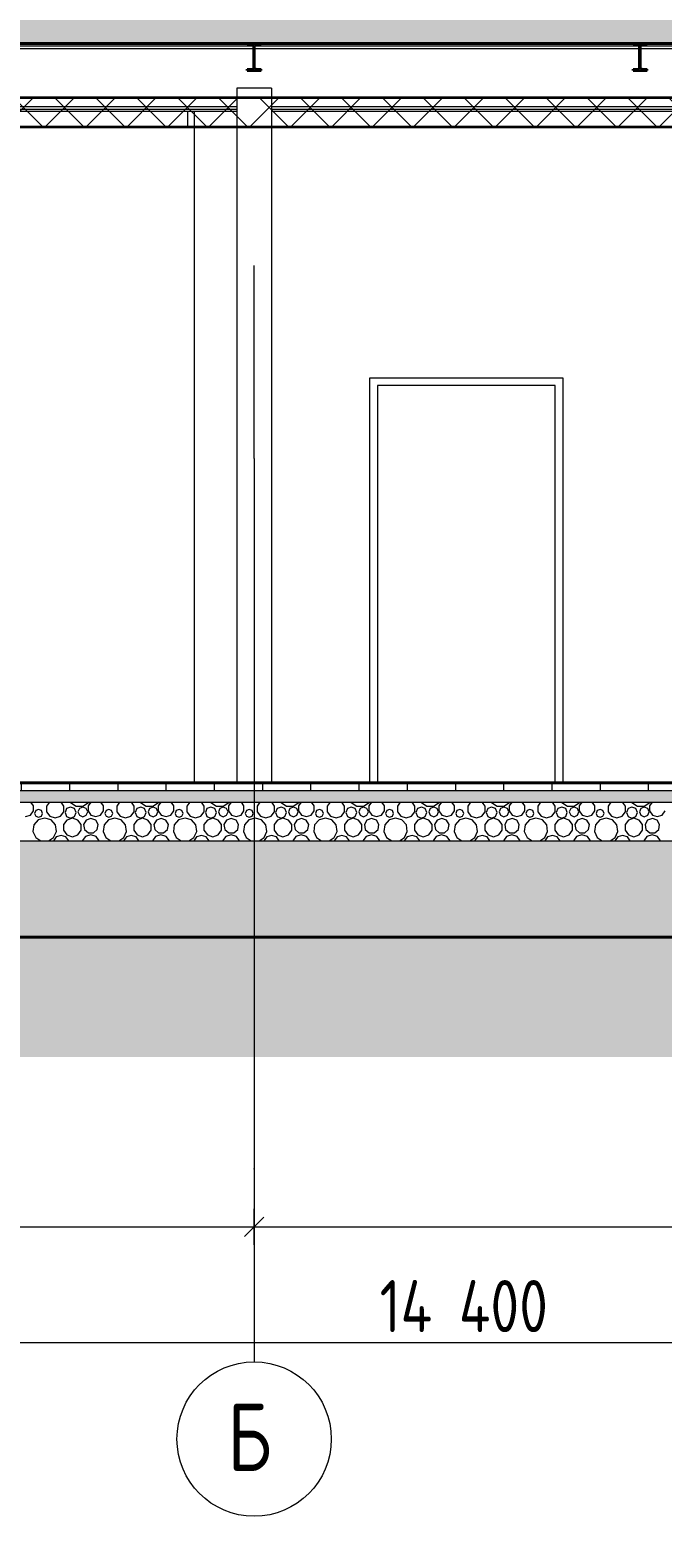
# Model space of a CAD drawing. Header units: millimetres. Extents: x 34668 to 196414, y -30276 to 15801.
# Drawn here: x 62293 to 65571, y -3800 to 3903 of the extents above; entities that cross this region are included whole.
import ezdxf
from ezdxf.enums import TextEntityAlignment as Align

# ---------------------------------------------------------------- set-up
doc = ezdxf.new("R2010")
doc.units = ezdxf.units.MM
doc.header["$MEASUREMENT"] = 0
doc.linetypes.add('Штрихштриховая', pattern=[10936.110735, 5291.666508, -2116.666555, 1411.111116, -2116.666555])
for name, color, linetype in [('- Спрятан', 7, 'Continuous'), ('Двери ArchiCAD', 7, 'Continuous'), ('колонны', 7, 'Continuous'), ('оси', 7, 'Continuous'), ('перекрытие', 7, 'Continuous'), ('размеры внутр', 7, 'Continuous'), ('стены наруж', 7, 'Continuous')]:
    doc.layers.add(name, color=color, linetype=linetype)
for name, color, linetype, lineweight in [('- Спрятан_Ном._пера__96', 7, 'Continuous', 13), ('- Спрятан_Ном._пера__98', 7, 'Continuous', 35), ('Двери ArchiCAD_Ном._пера__96', 7, 'Continuous', 13), ('Двери ArchiCAD_Ном._пера__97', 7, 'Continuous', 20), ('колонны_Ном._пера__96', 7, 'Continuous', 13), ('оси_Ном._пера__96', 7, 'Continuous', 13), ('оси_Ном._пера__97', 7, 'Continuous', 20), ('перекрытие_Ном._пера__94', 252, 'Continuous', 13), ('перекрытие_Ном._пера__96', 7, 'Continuous', 13), ('перекрытие_Ном._пера__97', 7, 'Continuous', 20), ('перекрытие_Ном._пера__99', 7, 'Continuous', 40), ('подп стены Инжзащита_Ном._пера__97', 7, 'Continuous', 20), ('подп стены Инжзащита_Ном._пера__98', 7, 'Continuous', 35), ('размеры внутр_Ном._пера__51', 98, 'Continuous', 50), ('размеры внутр_Ном._пера__96', 7, 'Continuous', 13), ('стены наруж_Ном._пера__96', 7, 'Continuous', 13)]:
    doc.layers.add(name, color=color, linetype=linetype, lineweight=lineweight)
doc.styles.add('СГЕНЕРИР_СТИЛЬ_1', font='gost_2_304-81_type.ttf')
doc.dimstyles.new('СГЕНЕРИР_СТИЛЬ__1', dxfattribs={"dimtxt": 270.000005, "dimasz": 95, "dimexe": 0.18, "dimexo": 0, "dimgap": 0.09, "dimtad": 1, "dimtih": 1, "dimtoh": 1, "dimdec": 0, "dimzin": 0, "dimdsep": 46, "dimtxsty": 'СГЕНЕРИР_СТИЛЬ_1', "dimblk": 'ARROWHEAD_6', "dimblk1": 'ARROWHEAD_6', "dimblk2": 'ARROWHEAD_6', "dimcen": 0.09, "dimclrd": 7, "dimclre": 7, "dimclrt": 98, "dimadec": 0, "dimazin": 0, "dimtfac": 1, "dimtdec": 4, "dimtmove": 0, "dimatfit": 3, "dimfxl": 1, "dimtolj": 1, "dimtzin": 0, "dimarcsym": 0})

# ---------------------------------------------------------------- blocks, each defined once
blk = doc.blocks.new('Элемент разреза_5_2')
at = {"layer": 'перекрытие_Ном._пера__94', "linetype": 'Continuous'}
blk.add_hatch(color=256, dxfattribs=at).paths.add_polyline_path([(71455.7, 3831), (71455.7, 4050), (57160.7, 4050), (57160.7, 3831)])
at = {"layer": 'перекрытие_Ном._пера__99', "linetype": 'Continuous'}
blk.add_line((57160.7, 3831), (71455.7, 3831), dxfattribs=at)
blk = doc.blocks.new('*X8')
at = {"layer": 'перекрытие_Ном._пера__94', "linetype": 'Continuous'}
for p, q in [((62296.6, -166.6), (62312, -145.3)), ((62312, -119), (62298.2, -100)), ((62312, -145.3), (62312, -119)), ((62324.3, -142.9), (62318.2, -157.6)), ((62338.9, -136.9), (62324.3, -142.9)), ((62353.5, -142.9), (62338.9, -136.9)), ((62359.6, -157.6), (62353.5, -142.9)), ((62394.3, -100), (62380, -119.7)), ((62380, -119.7), (62380, -148.9)), ((62380, -148.9), (62397.2, -172.6)), ((62452.8, -172.6), (62470, -148.9)), ((62470, -119.7), (62455.7, -100)), ((62470, -148.9), (62470, -119.7)), ((62483.8, -133.2), (62475.5, -153.4)), ((62475.5, -153.4), (62483.8, -173.6)), ((62504.1, -124.8), (62483.8, -133.2)), ((62503.3, -100), (62503.9, -101.3)), ((62503.9, -101.3), (62532.9, -119.9)), ((62524.3, -133.2), (62504.1, -124.8)), ((62532.6, -153.4), (62524.3, -133.2)), ((62524.3, -173.6), (62532.6, -153.4)), ((62532.9, -119.9), (62567.4, -119.9)), ((62550.1, -132.1), (62542.8, -149.9)), ((62542.8, -149.9), (62550.1, -167.6)), ((62567.9, -124.8), (62550.1, -132.1)), ((62567.4, -119.9), (62596.4, -101.3)), ((62585.6, -132.1), (62567.9, -124.8)), ((62593, -149.9), (62585.6, -132.1)), ((62585.6, -167.6), (62593, -149.9)), ((62608.6, -100), (62594.8, -119)), ((62594.8, -119), (62594.8, -145.3)), ((62594.8, -145.3), (62610.2, -166.6)), ((62596.4, -101.3), (62597, -100)), ((62660.3, -166.6), (62675.7, -145.3)), ((62675.7, -119), (62661.9, -100)), ((62675.7, -145.3), (62675.7, -119)), ((62688, -142.9), (62681.9, -157.6)), ((62702.6, -136.9), (62688, -142.9)), ((62717.2, -142.9), (62702.6, -136.9)), ((62723.3, -157.6), (62717.2, -142.9)), ((62758, -100), (62743.7, -119.7)), ((62743.7, -119.7), (62743.7, -148.9)), ((62743.7, -148.9), (62760.9, -172.6)), ((62816.5, -172.6), (62833.7, -148.9)), ((62833.7, -119.7), (62819.4, -100)), ((62833.7, -148.9), (62833.7, -119.7)), ((62847.5, -133.2), (62839.2, -153.4)), ((62839.2, -153.4), (62847.5, -173.6)), ((62867.8, -124.8), (62847.5, -133.2)), ((62867, -100), (62867.6, -101.3)), ((62867.6, -101.3), (62896.6, -119.9)), ((62888, -133.2), (62867.8, -124.8)), ((62896.3, -153.4), (62888, -133.2)), ((62888, -173.6), (62896.3, -153.4)), ((62896.6, -119.9), (62931.1, -119.9)), ((62913.9, -132.1), (62906.5, -149.9)), ((62906.5, -149.9), (62913.9, -167.6)), ((62931.6, -124.8), (62913.9, -132.1)), ((62931.1, -119.9), (62960.1, -101.3)), ((62949.3, -132.1), (62931.6, -124.8)), ((62956.7, -149.9), (62949.3, -132.1)), ((62949.3, -167.6), (62956.7, -149.9)), ((62972.3, -100), (62958.5, -119)), ((62958.5, -119), (62958.5, -145.3)), ((62958.5, -145.3), (62973.9, -166.6)), ((62960.1, -101.3), (62960.7, -100)), ((63024, -166.6), (63039.4, -145.3)), ((63039.4, -119), (63025.6, -100)), ((63039.4, -145.3), (63039.4, -119)), ((63051.7, -142.9), (63045.7, -157.6)), ((63066.3, -136.9), (63051.7, -142.9)), ((63081, -142.9), (63066.3, -136.9)), ((63087, -157.6), (63081, -142.9)), ((63121.7, -100), (63107.4, -119.7)), ((63107.4, -119.7), (63107.4, -148.9)), ((63107.4, -148.9), (63124.6, -172.6)), ((63180.2, -172.6), (63197.4, -148.9)), ((63197.4, -119.7), (63183.1, -100)), ((63197.4, -148.9), (63197.4, -119.7)), ((63211.3, -133.2), (63202.9, -153.4)), ((63202.9, -153.4), (63211.3, -173.6)), ((63231.5, -124.8), (63211.3, -133.2)), ((63230.7, -100), (63231.3, -101.3)), ((63231.3, -101.3), (63260.3, -119.9)), ((63251.7, -133.2), (63231.5, -124.8)), ((63260.1, -153.4), (63251.7, -133.2)), ((63251.7, -173.6), (63260.1, -153.4)), ((63260.3, -119.9), (63294.8, -119.9)), ((63277.6, -132.1), (63270.2, -149.9)), ((63270.2, -149.9), (63277.6, -167.6)), ((63295.3, -124.8), (63277.6, -132.1)), ((63294.8, -119.9), (63323.8, -101.3)), ((63313, -132.1), (63295.3, -124.8)), ((63320.4, -149.9), (63313, -132.1)), ((63313, -167.6), (63320.4, -149.9)), ((63336, -100), (63322.2, -119)), ((63322.2, -119), (63322.2, -145.3)), ((63322.2, -145.3), (63337.7, -166.6)), ((63323.8, -101.3), (63324.4, -100)), ((63387.7, -166.6), (63403.1, -145.3)), ((63403.1, -119), (63389.3, -100)), ((63403.1, -145.3), (63403.1, -119)), ((63415.4, -142.9), (63409.4, -157.6)), ((63430, -136.9), (63415.4, -142.9)), ((63444.7, -142.9), (63430, -136.9)), ((63450.7, -157.6), (63444.7, -142.9)), ((63485.4, -100), (63471.1, -119.7)), ((63471.1, -119.7), (63471.1, -148.9)), ((63471.1, -148.9), (63488.3, -172.6)), ((63544, -172.6), (63561.1, -148.9)), ((63561.1, -119.7), (63546.8, -100)), ((63561.1, -148.9), (63561.1, -119.7)), ((63575, -133.2), (63566.6, -153.4)), ((63566.6, -153.4), (63575, -173.6)), ((63595.2, -124.8), (63575, -133.2)), ((63594.4, -100), (63595, -101.3)), ((63595, -101.3), (63624, -119.9)), ((63615.4, -133.2), (63595.2, -124.8)), ((63623.8, -153.4), (63615.4, -133.2)), ((63615.4, -173.6), (63623.8, -153.4)), ((63624, -119.9), (63658.5, -119.9)), ((63641.3, -132.1), (63633.9, -149.9)), ((63633.9, -149.9), (63641.3, -167.6)), ((63659, -124.8), (63641.3, -132.1)), ((63658.5, -119.9), (63687.5, -101.3)), ((63676.7, -132.1), (63659, -124.8)), ((63684.1, -149.9), (63676.7, -132.1)), ((63676.7, -167.6), (63684.1, -149.9)), ((63699.7, -100), (63685.9, -119)), ((63685.9, -119), (63685.9, -145.3)), ((63685.9, -145.3), (63701.4, -166.6)), ((63687.5, -101.3), (63688.1, -100)), ((63751.4, -166.6), (63766.8, -145.3)), ((63766.8, -119), (63753.1, -100)), ((63766.8, -145.3), (63766.8, -119)), ((63779.1, -142.9), (63773.1, -157.6)), ((63793.7, -136.9), (63779.1, -142.9)), ((63808.4, -142.9), (63793.7, -136.9)), ((63814.4, -157.6), (63808.4, -142.9)), ((63849.2, -100), (63834.9, -119.7)), ((63834.9, -119.7), (63834.9, -148.9)), ((63834.9, -148.9), (63852, -172.6)), ((63907.7, -172.6), (63924.8, -148.9)), ((63924.8, -119.7), (63910.5, -100)), ((63924.8, -148.9), (63924.8, -119.7)), ((63938.7, -133.2), (63930.3, -153.4)), ((63930.3, -153.4), (63938.7, -173.6)), ((63958.9, -124.8), (63938.7, -133.2)), ((63958.1, -100), (63958.7, -101.3)), ((63958.7, -101.3), (63987.7, -119.9)), ((63979.1, -133.2), (63958.9, -124.8)), ((63987.5, -153.4), (63979.1, -133.2)), ((63979.1, -173.6), (63987.5, -153.4)), ((63987.7, -119.9), (64022.2, -119.9)), ((64005, -132.1), (63997.6, -149.9)), ((63997.6, -149.9), (64005, -167.6)), ((64022.7, -124.8), (64005, -132.1)), ((64022.2, -119.9), (64051.2, -101.3)), ((64040.4, -132.1), (64022.7, -124.8)), ((64047.8, -149.9), (64040.4, -132.1)), ((64040.4, -167.6), (64047.8, -149.9)), ((64063.4, -100), (64049.6, -119)), ((64049.6, -119), (64049.6, -145.3)), ((64049.6, -145.3), (64065.1, -166.6)), ((64051.2, -101.3), (64051.8, -100)), ((64115.1, -166.6), (64130.6, -145.3)), ((64130.6, -119), (64116.8, -100)), ((64130.6, -145.3), (64130.6, -119)), ((64142.8, -142.9), (64136.8, -157.6)), ((64157.5, -136.9), (64142.8, -142.9)), ((64172.1, -142.9), (64157.5, -136.9)), ((64178.1, -157.6), (64172.1, -142.9)), ((64212.9, -100), (64198.6, -119.7)), ((64198.6, -119.7), (64198.6, -148.9)), ((64198.6, -148.9), (64215.8, -172.6)), ((64271.4, -172.6), (64288.6, -148.9)), ((64288.6, -119.7), (64274.3, -100)), ((64288.6, -148.9), (64288.6, -119.7)), ((64302.4, -133.2), (64294, -153.4)), ((64294, -153.4), (64302.4, -173.6)), ((64322.6, -124.8), (64302.4, -133.2)), ((64321.8, -100), (64322.4, -101.3)), ((64322.4, -101.3), (64351.4, -119.9)), ((64342.8, -133.2), (64322.6, -124.8)), ((64351.2, -153.4), (64342.8, -133.2)), ((64342.8, -173.6), (64351.2, -153.4)), ((64351.4, -119.9), (64385.9, -119.9)), ((64368.7, -132.1), (64361.3, -149.9)), ((64361.3, -149.9), (64368.7, -167.6)), ((64386.4, -124.8), (64368.7, -132.1)), ((64385.9, -119.9), (64414.9, -101.3)), ((64404.1, -132.1), (64386.4, -124.8)), ((64411.5, -149.9), (64404.1, -132.1)), ((64404.1, -167.6), (64411.5, -149.9)), ((64427.1, -100), (64413.3, -119)), ((64413.3, -119), (64413.3, -145.3)), ((64413.3, -145.3), (64428.8, -166.6)), ((64414.9, -101.3), (64415.5, -100)), ((64478.8, -166.6), (64494.3, -145.3)), ((64494.3, -119), (64480.5, -100)), ((64494.3, -145.3), (64494.3, -119)), ((64506.5, -142.9), (64500.5, -157.6)), ((64521.2, -136.9), (64506.5, -142.9)), ((64535.8, -142.9), (64521.2, -136.9)), ((64541.8, -157.6), (64535.8, -142.9)), ((64576.6, -100), (64562.3, -119.7)), ((64562.3, -119.7), (64562.3, -148.9)), ((64562.3, -148.9), (64579.5, -172.6)), ((64635.1, -172.6), (64652.3, -148.9)), ((64652.3, -119.7), (64638, -100)), ((64652.3, -148.9), (64652.3, -119.7)), ((64666.1, -133.2), (64657.7, -153.4)), ((64657.7, -153.4), (64666.1, -173.6)), ((64686.3, -124.8), (64666.1, -133.2)), ((64685.5, -100), (64686.1, -101.3)), ((64686.1, -101.3), (64715.1, -119.9)), ((64706.5, -133.2), (64686.3, -124.8)), ((64714.9, -153.4), (64706.5, -133.2)), ((64706.5, -173.6), (64714.9, -153.4)), ((64715.1, -119.9), (64749.6, -119.9)), ((64732.4, -132.1), (64725, -149.9)), ((64725, -149.9), (64732.4, -167.6)), ((64750.1, -124.8), (64732.4, -132.1)), ((64749.6, -119.9), (64778.7, -101.3)), ((64767.9, -132.1), (64750.1, -124.8)), ((64775.2, -149.9), (64767.9, -132.1)), ((64767.9, -167.6), (64775.2, -149.9)), ((64790.8, -100), (64777, -119)), ((64777, -119), (64777, -145.3)), ((64777, -145.3), (64792.5, -166.6)), ((64778.7, -101.3), (64779.2, -100)), ((64842.5, -166.6), (64858, -145.3)), ((64858, -119), (64844.2, -100)), ((64858, -145.3), (64858, -119)), ((64870.2, -142.9), (64864.2, -157.6)), ((64884.9, -136.9), (64870.2, -142.9)), ((64899.5, -142.9), (64884.9, -136.9)), ((64905.5, -157.6), (64899.5, -142.9)), ((64940.3, -100), (64926, -119.7)), ((64926, -119.7), (64926, -148.9)), ((64926, -148.9), (64943.2, -172.6)), ((64998.8, -172.6), (65016, -148.9)), ((65016, -119.7), (65001.7, -100)), ((65016, -148.9), (65016, -119.7)), ((65029.8, -133.2), (65021.4, -153.4)), ((65021.4, -153.4), (65029.8, -173.6)), ((65050, -124.8), (65029.8, -133.2)), ((65049.2, -100), (65049.8, -101.3)), ((65049.8, -101.3), (65078.9, -119.9)), ((65070.2, -133.2), (65050, -124.8)), ((65078.6, -153.4), (65070.2, -133.2)), ((65070.2, -173.6), (65078.6, -153.4)), ((65078.9, -119.9), (65113.3, -119.9)), ((65096.1, -132.1), (65088.8, -149.9)), ((65088.8, -149.9), (65096.1, -167.6)), ((65113.8, -124.8), (65096.1, -132.1)), ((65113.3, -119.9), (65142.4, -101.3)), ((65131.6, -132.1), (65113.8, -124.8)), ((65138.9, -149.9), (65131.6, -132.1)), ((65131.6, -167.6), (65138.9, -149.9)), ((65154.5, -100), (65140.7, -119)), ((65140.7, -119), (65140.7, -145.3)), ((65140.7, -145.3), (65156.2, -166.6)), ((65142.4, -101.3), (65143, -100)), ((65206.2, -166.6), (65221.7, -145.3)), ((65221.7, -119), (65207.9, -100)), ((65221.7, -145.3), (65221.7, -119)), ((65234, -142.9), (65227.9, -157.6)), ((65248.6, -136.9), (65234, -142.9)), ((65263.2, -142.9), (65248.6, -136.9)), ((65269.3, -157.6), (65263.2, -142.9)), ((65304, -100), (65289.7, -119.7)), ((65289.7, -119.7), (65289.7, -148.9)), ((65289.7, -148.9), (65306.9, -172.6)), ((65362.5, -172.6), (65379.7, -148.9)), ((65379.7, -119.7), (65365.4, -100)), ((65379.7, -148.9), (65379.7, -119.7)), ((65393.5, -133.2), (65385.1, -153.4)), ((65385.1, -153.4), (65393.5, -173.6)), ((65413.7, -124.8), (65393.5, -133.2)), ((65413, -100), (65413.5, -101.3)), ((65413.5, -101.3), (65442.6, -119.9)), ((65433.9, -133.2), (65413.7, -124.8)), ((65442.3, -153.4), (65433.9, -133.2)), ((65433.9, -173.6), (65442.3, -153.4)), ((65442.6, -119.9), (65477.1, -119.9)), ((65459.8, -132.1), (65452.5, -149.9)), ((65452.5, -149.9), (65459.8, -167.6)), ((65477.5, -124.8), (65459.8, -132.1)), ((65477.1, -119.9), (65506.1, -101.3)), ((65495.3, -132.1), (65477.5, -124.8)), ((65502.6, -149.9), (65495.3, -132.1)), ((65495.3, -167.6), (65502.6, -149.9)), ((65518.2, -100), (65504.4, -119)), ((65504.4, -119), (65504.4, -145.3)), ((65504.4, -145.3), (65519.9, -166.6)), ((65506.1, -101.3), (65506.7, -100)), ((65569.9, -166.6), (65585.4, -145.3)), ((62271.5, -174.7), (62296.6, -166.6)), ((62314.5, -217.8), (62309.6, -251.9)), ((62337.1, -191.7), (62314.5, -217.8)), ((62318.2, -157.6), (62324.3, -172.2)), ((62324.3, -172.2), (62338.9, -178.2)), ((62370.1, -182), (62337.1, -191.7)), ((62338.9, -178.2), (62353.5, -172.2)), ((62353.5, -172.2), (62359.6, -157.6)), ((62403.2, -191.7), (62370.1, -182)), ((62397.2, -172.6), (62425, -181.6)), ((62425.8, -217.8), (62403.2, -191.7)), ((62425, -181.6), (62452.8, -172.6)), ((62430.7, -251.9), (62425.8, -217.8)), ((62485.7, -192.2), (62468.3, -216)), ((62468.3, -216), (62468.3, -245.5)), ((62483.8, -173.6), (62504.1, -182)), ((62513.7, -183), (62485.7, -192.2)), ((62504.1, -182), (62524.3, -173.6)), ((62541.8, -192.2), (62513.7, -183)), ((62559.1, -216), (62541.8, -192.2)), ((62550.1, -167.6), (62567.9, -174.9)), ((62559.1, -245.5), (62559.1, -216)), ((62567.9, -174.9), (62585.6, -167.6)), ((62585.1, -192.6), (62572, -215.3)), ((62572, -215.3), (62576.5, -241.1)), ((62609.7, -183.6), (62585.1, -192.6)), ((62634.4, -192.6), (62609.7, -183.6)), ((62610.2, -166.6), (62635.3, -174.7)), ((62647.5, -215.3), (62634.4, -192.6)), ((62635.3, -174.7), (62660.3, -166.6)), ((62643, -241.1), (62647.5, -215.3)), ((62678.2, -217.8), (62673.3, -251.9)), ((62700.8, -191.7), (62678.2, -217.8)), ((62681.9, -157.6), (62688, -172.2)), ((62688, -172.2), (62702.6, -178.2)), ((62733.9, -182), (62700.8, -191.7)), ((62702.6, -178.2), (62717.2, -172.2)), ((62717.2, -172.2), (62723.3, -157.6)), ((62766.9, -191.7), (62733.9, -182)), ((62760.9, -172.6), (62788.7, -181.6)), ((62789.5, -217.8), (62766.9, -191.7)), ((62788.7, -181.6), (62816.5, -172.6)), ((62794.4, -251.9), (62789.5, -217.8)), ((62849.4, -192.2), (62832, -216)), ((62832, -216), (62832, -245.5)), ((62847.5, -173.6), (62867.8, -182)), ((62877.4, -183), (62849.4, -192.2)), ((62867.8, -182), (62888, -173.6)), ((62905.5, -192.2), (62877.4, -183)), ((62922.8, -216), (62905.5, -192.2)), ((62913.9, -167.6), (62931.6, -174.9)), ((62922.8, -245.5), (62922.8, -216)), ((62931.6, -174.9), (62949.3, -167.6)), ((62948.8, -192.6), (62935.7, -215.3)), ((62935.7, -215.3), (62940.2, -241.1)), ((62973.5, -183.6), (62948.8, -192.6)), ((62998.1, -192.6), (62973.5, -183.6)), ((62973.9, -166.6), (62999, -174.7)), ((63011.2, -215.3), (62998.1, -192.6)), ((62999, -174.7), (63024, -166.6)), ((63006.7, -241.1), (63011.2, -215.3)), ((63041.9, -217.8), (63037, -251.9)), ((63064.5, -191.7), (63041.9, -217.8)), ((63045.7, -157.6), (63051.7, -172.2)), ((63051.7, -172.2), (63066.3, -178.2)), ((63097.6, -182), (63064.5, -191.7)), ((63066.3, -178.2), (63081, -172.2)), ((63081, -172.2), (63087, -157.6)), ((63130.7, -191.7), (63097.6, -182)), ((63124.6, -172.6), (63152.4, -181.6)), ((63153.2, -217.8), (63130.7, -191.7)), ((63152.4, -181.6), (63180.2, -172.6)), ((63158.2, -251.9), (63153.2, -217.8)), ((63213.1, -192.2), (63195.8, -216)), ((63195.8, -216), (63195.8, -245.5)), ((63211.3, -173.6), (63231.5, -182)), ((63241.1, -183), (63213.1, -192.2)), ((63231.5, -182), (63251.7, -173.6)), ((63269.2, -192.2), (63241.1, -183)), ((63286.5, -216), (63269.2, -192.2)), ((63277.6, -167.6), (63295.3, -174.9)), ((63286.5, -245.5), (63286.5, -216)), ((63295.3, -174.9), (63313, -167.6)), ((63312.5, -192.6), (63299.4, -215.3)), ((63299.4, -215.3), (63303.9, -241.1)), ((63337.2, -183.6), (63312.5, -192.6)), ((63361.8, -192.6), (63337.2, -183.6)), ((63337.7, -166.6), (63362.7, -174.7)), ((63374.9, -215.3), (63361.8, -192.6)), ((63362.7, -174.7), (63387.7, -166.6)), ((63370.4, -241.1), (63374.9, -215.3)), ((63405.6, -217.8), (63400.7, -251.9)), ((63428.2, -191.7), (63405.6, -217.8)), ((63409.4, -157.6), (63415.4, -172.2)), ((63415.4, -172.2), (63430, -178.2)), ((63461.3, -182), (63428.2, -191.7)), ((63430, -178.2), (63444.7, -172.2)), ((63444.7, -172.2), (63450.7, -157.6)), ((63494.4, -191.7), (63461.3, -182)), ((63488.3, -172.6), (63516.1, -181.6)), ((63517, -217.8), (63494.4, -191.7)), ((63516.1, -181.6), (63544, -172.6)), ((63521.9, -251.9), (63517, -217.8)), ((63576.8, -192.2), (63559.5, -216)), ((63559.5, -216), (63559.5, -245.5)), ((63575, -173.6), (63595.2, -182)), ((63604.8, -183), (63576.8, -192.2)), ((63595.2, -182), (63615.4, -173.6)), ((63632.9, -192.2), (63604.8, -183)), ((63650.2, -216), (63632.9, -192.2)), ((63641.3, -167.6), (63659, -174.9)), ((63650.2, -245.5), (63650.2, -216)), ((63659, -174.9), (63676.7, -167.6)), ((63676.2, -192.6), (63663.1, -215.3)), ((63663.1, -215.3), (63667.7, -241.1)), ((63700.9, -183.6), (63676.2, -192.6)), ((63725.5, -192.6), (63700.9, -183.6)), ((63701.4, -166.6), (63726.4, -174.7)), ((63738.6, -215.3), (63725.5, -192.6)), ((63726.4, -174.7), (63751.4, -166.6)), ((63734.1, -241.1), (63738.6, -215.3)), ((63769.3, -217.8), (63764.4, -251.9)), ((63791.9, -191.7), (63769.3, -217.8)), ((63773.1, -157.6), (63779.1, -172.2)), ((63779.1, -172.2), (63793.7, -178.2)), ((63825, -182), (63791.9, -191.7)), ((63793.7, -178.2), (63808.4, -172.2)), ((63808.4, -172.2), (63814.4, -157.6)), ((63858.1, -191.7), (63825, -182)), ((63852, -172.6), (63879.9, -181.6)), ((63880.7, -217.8), (63858.1, -191.7)), ((63879.9, -181.6), (63907.7, -172.6)), ((63885.6, -251.9), (63880.7, -217.8)), ((63940.5, -192.2), (63923.2, -216)), ((63923.2, -216), (63923.2, -245.5)), ((63938.7, -173.6), (63958.9, -182)), ((63968.5, -183), (63940.5, -192.2)), ((63958.9, -182), (63979.1, -173.6)), ((63996.6, -192.2), (63968.5, -183)), ((64013.9, -216), (63996.6, -192.2)), ((64005, -167.6), (64022.7, -174.9)), ((64013.9, -245.5), (64013.9, -216)), ((64022.7, -174.9), (64040.4, -167.6)), ((64039.9, -192.6), (64026.8, -215.3)), ((64026.8, -215.3), (64031.4, -241.1)), ((64064.6, -183.6), (64039.9, -192.6)), ((64089.2, -192.6), (64064.6, -183.6)), ((64065.1, -166.6), (64090.1, -174.7)), ((64102.3, -215.3), (64089.2, -192.6)), ((64090.1, -174.7), (64115.1, -166.6)), ((64097.8, -241.1), (64102.3, -215.3)), ((64133, -217.8), (64128.1, -251.9)), ((64155.6, -191.7), (64133, -217.8)), ((64136.8, -157.6), (64142.8, -172.2)), ((64142.8, -172.2), (64157.5, -178.2)), ((64188.7, -182), (64155.6, -191.7)), ((64157.5, -178.2), (64172.1, -172.2)), ((64172.1, -172.2), (64178.1, -157.6)), ((64221.8, -191.7), (64188.7, -182)), ((64215.8, -172.6), (64243.6, -181.6)), ((64244.4, -217.8), (64221.8, -191.7)), ((64243.6, -181.6), (64271.4, -172.6)), ((64249.3, -251.9), (64244.4, -217.8)), ((64304.2, -192.2), (64286.9, -216)), ((64286.9, -216), (64286.9, -245.5)), ((64302.4, -173.6), (64322.6, -182)), ((64332.3, -183), (64304.2, -192.2)), ((64322.6, -182), (64342.8, -173.6)), ((64360.3, -192.2), (64332.3, -183)), ((64377.6, -216), (64360.3, -192.2)), ((64368.7, -167.6), (64386.4, -174.9)), ((64377.6, -245.5), (64377.6, -216)), ((64386.4, -174.9), (64404.1, -167.6)), ((64403.6, -192.6), (64390.5, -215.3)), ((64390.5, -215.3), (64395.1, -241.1)), ((64428.3, -183.6), (64403.6, -192.6)), ((64452.9, -192.6), (64428.3, -183.6)), ((64428.8, -166.6), (64453.8, -174.7)), ((64466.1, -215.3), (64452.9, -192.6)), ((64453.8, -174.7), (64478.8, -166.6)), ((64461.5, -241.1), (64466.1, -215.3)), ((64496.7, -217.8), (64491.8, -251.9)), ((64519.3, -191.7), (64496.7, -217.8)), ((64500.5, -157.6), (64506.5, -172.2)), ((64506.5, -172.2), (64521.2, -178.2)), ((64552.4, -182), (64519.3, -191.7)), ((64521.2, -178.2), (64535.8, -172.2)), ((64535.8, -172.2), (64541.8, -157.6)), ((64585.5, -191.7), (64552.4, -182)), ((64579.5, -172.6), (64607.3, -181.6)), ((64608.1, -217.8), (64585.5, -191.7)), ((64607.3, -181.6), (64635.1, -172.6)), ((64613, -251.9), (64608.1, -217.8)), ((64667.9, -192.2), (64650.6, -216)), ((64650.6, -216), (64650.6, -245.5)), ((64666.1, -173.6), (64686.3, -182)), ((64696, -183), (64667.9, -192.2)), ((64686.3, -182), (64706.5, -173.6)), ((64724, -192.2), (64696, -183)), ((64741.3, -216), (64724, -192.2)), ((64732.4, -167.6), (64750.1, -174.9)), ((64741.3, -245.5), (64741.3, -216)), ((64750.1, -174.9), (64767.9, -167.6)), ((64767.3, -192.6), (64754.2, -215.3)), ((64754.2, -215.3), (64758.8, -241.1)), ((64792, -183.6), (64767.3, -192.6)), ((64816.6, -192.6), (64792, -183.6)), ((64792.5, -166.6), (64817.5, -174.7)), ((64829.8, -215.3), (64816.6, -192.6)), ((64817.5, -174.7), (64842.5, -166.6)), ((64825.2, -241.1), (64829.8, -215.3)), ((64860.4, -217.8), (64855.5, -251.9)), ((64883, -191.7), (64860.4, -217.8)), ((64864.2, -157.6), (64870.2, -172.2)), ((64870.2, -172.2), (64884.9, -178.2)), ((64916.1, -182), (64883, -191.7)), ((64884.9, -178.2), (64899.5, -172.2)), ((64899.5, -172.2), (64905.5, -157.6)), ((64949.2, -191.7), (64916.1, -182)), ((64943.2, -172.6), (64971, -181.6)), ((64971.8, -217.8), (64949.2, -191.7)), ((64971, -181.6), (64998.8, -172.6)), ((64976.7, -251.9), (64971.8, -217.8)), ((65031.6, -192.2), (65014.3, -216)), ((65014.3, -216), (65014.3, -245.5)), ((65029.8, -173.6), (65050, -182)), ((65059.7, -183), (65031.6, -192.2)), ((65050, -182), (65070.2, -173.6)), ((65087.7, -192.2), (65059.7, -183)), ((65105, -216), (65087.7, -192.2)), ((65096.1, -167.6), (65113.8, -174.9)), ((65105, -245.5), (65105, -216)), ((65113.8, -174.9), (65131.6, -167.6)), ((65131, -192.6), (65117.9, -215.3)), ((65117.9, -215.3), (65122.5, -241.1)), ((65155.7, -183.6), (65131, -192.6)), ((65180.4, -192.6), (65155.7, -183.6)), ((65156.2, -166.6), (65181.2, -174.7)), ((65193.5, -215.3), (65180.4, -192.6)), ((65181.2, -174.7), (65206.2, -166.6)), ((65188.9, -241.1), (65193.5, -215.3)), ((65224.1, -217.8), (65219.2, -251.9)), ((65246.7, -191.7), (65224.1, -217.8)), ((65227.9, -157.6), (65234, -172.2)), ((65234, -172.2), (65248.6, -178.2)), ((65279.8, -182), (65246.7, -191.7)), ((65248.6, -178.2), (65263.2, -172.2)), ((65263.2, -172.2), (65269.3, -157.6)), ((65312.9, -191.7), (65279.8, -182)), ((65306.9, -172.6), (65334.7, -181.6)), ((65335.5, -217.8), (65312.9, -191.7)), ((65334.7, -181.6), (65362.5, -172.6)), ((65340.4, -251.9), (65335.5, -217.8)), ((65395.3, -192.2), (65378, -216)), ((65378, -216), (65378, -245.5)), ((65393.5, -173.6), (65413.7, -182)), ((65423.4, -183), (65395.3, -192.2)), ((65413.7, -182), (65433.9, -173.6)), ((65451.4, -192.2), (65423.4, -183)), ((65468.7, -216), (65451.4, -192.2)), ((65459.8, -167.6), (65477.5, -174.9)), ((65468.7, -245.5), (65468.7, -216)), ((65477.5, -174.9), (65495.3, -167.6)), ((65494.8, -192.6), (65481.6, -215.3)), ((65481.6, -215.3), (65486.2, -241.1)), ((65519.4, -183.6), (65494.8, -192.6)), ((65544.1, -192.6), (65519.4, -183.6)), ((65519.9, -166.6), (65544.9, -174.7)), ((65557.2, -215.3), (65544.1, -192.6)), ((65544.9, -174.7), (65569.9, -166.6)), ((65552.6, -241.1), (65557.2, -215.3)), ((62309.6, -251.9), (62323.9, -283.3)), ((62323.9, -283.3), (62349.9, -300)), ((62390.4, -300), (62416.4, -283.3)), ((62430.2, -279.7), (62415.5, -300)), ((62416.4, -283.3), (62430.7, -251.9)), ((62455.3, -271.6), (62430.2, -279.7)), ((62480.3, -279.7), (62455.3, -271.6)), ((62468.3, -245.5), (62485.7, -269.3)), ((62495, -300), (62480.3, -279.7)), ((62485.7, -269.3), (62513.7, -278.5)), ((62513.7, -278.5), (62541.8, -269.3)), ((62541.8, -269.3), (62559.1, -245.5)), ((62580.9, -278), (62565, -300)), ((62576.5, -241.1), (62596.6, -258)), ((62608.7, -269), (62580.9, -278)), ((62596.6, -258), (62622.9, -258)), ((62636.5, -278), (62608.7, -269)), ((62622.9, -258), (62643, -241.1)), ((62652.5, -300), (62636.5, -278)), ((62673.3, -251.9), (62687.6, -283.3)), ((62687.6, -283.3), (62713.6, -300)), ((62754.1, -300), (62780.1, -283.3)), ((62793.9, -279.7), (62779.2, -300)), ((62780.1, -283.3), (62794.4, -251.9)), ((62819, -271.6), (62793.9, -279.7)), ((62844, -279.7), (62819, -271.6)), ((62832, -245.5), (62849.4, -269.3)), ((62858.7, -300), (62844, -279.7)), ((62849.4, -269.3), (62877.4, -278.5)), ((62877.4, -278.5), (62905.5, -269.3)), ((62905.5, -269.3), (62922.8, -245.5)), ((62944.6, -278), (62928.7, -300)), ((62940.2, -241.1), (62960.3, -258)), ((62972.4, -269), (62944.6, -278)), ((62960.3, -258), (62986.6, -258)), ((63000.2, -278), (62972.4, -269)), ((62986.6, -258), (63006.7, -241.1)), ((63016.2, -300), (63000.2, -278)), ((63037, -251.9), (63051.3, -283.3)), ((63051.3, -283.3), (63077.3, -300)), ((63117.8, -300), (63143.8, -283.3)), ((63157.7, -279.7), (63142.9, -300)), ((63143.8, -283.3), (63158.2, -251.9)), ((63182.7, -271.6), (63157.7, -279.7)), ((63207.7, -279.7), (63182.7, -271.6)), ((63195.8, -245.5), (63213.1, -269.3)), ((63222.4, -300), (63207.7, -279.7)), ((63213.1, -269.3), (63241.1, -278.5)), ((63241.1, -278.5), (63269.2, -269.3)), ((63269.2, -269.3), (63286.5, -245.5)), ((63308.3, -278), (63292.4, -300)), ((63303.9, -241.1), (63324, -258)), ((63336.1, -269), (63308.3, -278)), ((63324, -258), (63350.3, -258)), ((63364, -278), (63336.1, -269)), ((63350.3, -258), (63370.4, -241.1)), ((63379.9, -300), (63364, -278)), ((63400.7, -251.9), (63415, -283.3)), ((63415, -283.3), (63441, -300)), ((63481.5, -300), (63507.5, -283.3)), ((63521.4, -279.7), (63506.6, -300)), ((63507.5, -283.3), (63521.9, -251.9)), ((63546.4, -271.6), (63521.4, -279.7)), ((63571.4, -279.7), (63546.4, -271.6)), ((63559.5, -245.5), (63576.8, -269.3)), ((63586.1, -300), (63571.4, -279.7)), ((63576.8, -269.3), (63604.8, -278.5)), ((63604.8, -278.5), (63632.9, -269.3)), ((63632.9, -269.3), (63650.2, -245.5)), ((63672, -278), (63656.1, -300)), ((63667.7, -241.1), (63687.8, -258)), ((63699.9, -269), (63672, -278)), ((63687.8, -258), (63714, -258)), ((63727.7, -278), (63699.9, -269)), ((63714, -258), (63734.1, -241.1)), ((63743.6, -300), (63727.7, -278)), ((63764.4, -251.9), (63778.7, -283.3)), ((63778.7, -283.3), (63804.7, -300)), ((63845.2, -300), (63871.2, -283.3)), ((63885.1, -279.7), (63870.3, -300)), ((63871.2, -283.3), (63885.6, -251.9)), ((63910.1, -271.6), (63885.1, -279.7)), ((63935.1, -279.7), (63910.1, -271.6)), ((63923.2, -245.5), (63940.5, -269.3)), ((63949.8, -300), (63935.1, -279.7)), ((63940.5, -269.3), (63968.5, -278.5)), ((63968.5, -278.5), (63996.6, -269.3)), ((63996.6, -269.3), (64013.9, -245.5)), ((64035.8, -278), (64019.8, -300)), ((64031.4, -241.1), (64051.5, -258)), ((64063.6, -269), (64035.8, -278)), ((64051.5, -258), (64077.7, -258)), ((64091.4, -278), (64063.6, -269)), ((64077.7, -258), (64097.8, -241.1)), ((64107.3, -300), (64091.4, -278)), ((64128.1, -251.9), (64142.4, -283.3)), ((64142.4, -283.3), (64168.4, -300)), ((64209, -300), (64234.9, -283.3)), ((64248.8, -279.7), (64234, -300)), ((64234.9, -283.3), (64249.3, -251.9)), ((64273.8, -271.6), (64248.8, -279.7)), ((64298.8, -279.7), (64273.8, -271.6)), ((64286.9, -245.5), (64304.2, -269.3)), ((64313.5, -300), (64298.8, -279.7)), ((64304.2, -269.3), (64332.3, -278.5)), ((64332.3, -278.5), (64360.3, -269.3)), ((64360.3, -269.3), (64377.6, -245.5)), ((64399.5, -278), (64383.5, -300)), ((64395.1, -241.1), (64415.2, -258)), ((64427.3, -269), (64399.5, -278)), ((64415.2, -258), (64441.4, -258)), ((64455.1, -278), (64427.3, -269)), ((64441.4, -258), (64461.5, -241.1)), ((64471, -300), (64455.1, -278)), ((64491.8, -251.9), (64506.1, -283.3)), ((64506.1, -283.3), (64532.1, -300)), ((64572.7, -300), (64598.7, -283.3)), ((64612.5, -279.7), (64597.7, -300)), ((64598.7, -283.3), (64613, -251.9)), ((64637.5, -271.6), (64612.5, -279.7)), ((64662.5, -279.7), (64637.5, -271.6)), ((64650.6, -245.5), (64667.9, -269.3)), ((64677.3, -300), (64662.5, -279.7)), ((64667.9, -269.3), (64696, -278.5)), ((64696, -278.5), (64724, -269.3)), ((64724, -269.3), (64741.3, -245.5)), ((64763.2, -278), (64747.2, -300)), ((64758.8, -241.1), (64778.9, -258)), ((64791, -269), (64763.2, -278)), ((64778.9, -258), (64805.1, -258)), ((64818.8, -278), (64791, -269)), ((64805.1, -258), (64825.2, -241.1)), ((64834.7, -300), (64818.8, -278)), ((64855.5, -251.9), (64869.8, -283.3)), ((64869.8, -283.3), (64895.8, -300)), ((64936.4, -300), (64962.4, -283.3)), ((64976.2, -279.7), (64961.4, -300)), ((64962.4, -283.3), (64976.7, -251.9)), ((65001.2, -271.6), (64976.2, -279.7)), ((65026.2, -279.7), (65001.2, -271.6)), ((65014.3, -245.5), (65031.6, -269.3)), ((65041, -300), (65026.2, -279.7)), ((65031.6, -269.3), (65059.7, -278.5)), ((65059.7, -278.5), (65087.7, -269.3)), ((65087.7, -269.3), (65105, -245.5)), ((65126.9, -278), (65110.9, -300)), ((65122.5, -241.1), (65142.6, -258)), ((65154.7, -269), (65126.9, -278)), ((65142.6, -258), (65168.8, -258)), ((65182.5, -278), (65154.7, -269)), ((65168.8, -258), (65188.9, -241.1)), ((65198.5, -300), (65182.5, -278)), ((65219.2, -251.9), (65233.5, -283.3)), ((65233.5, -283.3), (65259.5, -300)), ((65300.1, -300), (65326.1, -283.3)), ((65339.9, -279.7), (65325.2, -300)), ((65326.1, -283.3), (65340.4, -251.9)), ((65364.9, -271.6), (65339.9, -279.7)), ((65389.9, -279.7), (65364.9, -271.6)), ((65378, -245.5), (65395.3, -269.3)), ((65404.7, -300), (65389.9, -279.7)), ((65395.3, -269.3), (65423.4, -278.5)), ((65423.4, -278.5), (65451.4, -269.3)), ((65451.4, -269.3), (65468.7, -245.5)), ((65490.6, -278), (65474.6, -300)), ((65486.2, -241.1), (65506.3, -258)), ((65518.4, -269), (65490.6, -278)), ((65506.3, -258), (65532.5, -258)), ((65546.2, -278), (65518.4, -269)), ((65532.5, -258), (65552.6, -241.1)), ((65562.2, -300), (65546.2, -278))]:
    blk.add_line(p, q, dxfattribs=at)
blk = doc.blocks.new('Элемент разреза_8_2')
at = {"layer": 'перекрытие_Ном._пера__94', "linetype": 'Continuous'}
h = blk.add_hatch(dxfattribs=at)
h.set_pattern_fill('СЕТКА_25X25_0002', color=256, style=0, pattern_type=2)
h.set_pattern_definition([(0, (0, 0), (0, 250), []), (90, (0, 0), (-250, 0), [])])
h.paths.add_polyline_path([(70055.7, -40), (70055.7, 0), (56855.7, 0), (56855.7, -40)])
h = blk.add_hatch(dxfattribs=at)
h.set_pattern_fill('БЕТОН_ЛЕГКИЙ_0002', color=256, style=0, pattern_type=2)
h.set_pattern_definition([(0, (0, 0), (0, 779.423), [48.75, -401.25]), (0, (225, 389.7), (0, 779.423), [48.75, -401.25]), (60, (0, 0), (-675, 389.711), [48.75, -401.25]), (60, (450, 0), (-675, 389.711), [48.75, -401.25]), (120, (48.75, 0), (675, 389.711), [48.75, -401.25]), (120, (498.75, 0), (675, 389.711), [48.75, -401.25]), (0, (0, 75), (0, 150), [0, -150, 0, -225]), (45, (75, 75), (-106.06602, 106.06602), [0, -112.5, 0, -187.5])])
h.paths.add_polyline_path([(70055.7, -100), (70055.7, -40), (56855.7, -40), (56855.7, -100)])
blk.add_hatch(color=256, dxfattribs=at).paths.add_polyline_path([(70055.7, -800), (70055.7, -300), (56855.7, -300), (56855.7, -800)])
at = {"layer": 'перекрытие_Ном._пера__97', "linetype": 'Continuous'}
for p, q in [((56855.7, -40), (70055.7, -40)), ((56855.7, -40), (70055.7, -40)), ((56855.7, -100), (70055.7, -100)), ((56855.7, -100), (70055.7, -100)), ((56855.7, -300), (70055.7, -300)), ((56855.7, -300), (70055.7, -300))]:
    blk.add_line(p, q, dxfattribs=at)
at = {"layer": 'перекрытие_Ном._пера__99', "linetype": 'Continuous'}
for p, q in [((56855.7, 0), (70055.7, 0)), ((56855.7, -800), (70055.7, -800))]:
    blk.add_line(p, q, dxfattribs=at)
at = {"layer": 'перекрытие'}
blk.add_blockref('*X8', (0, 0), dxfattribs=at)
blk = doc.blocks.new('Элемент разреза_10_2')
at = {"layer": 'стены наруж_Ном._пера__96', "linetype": 'Continuous'}
for p, q in [((69345.7, 3830), (69332.7, 3830)), ((69578.7, 3830), (69535.7, 3830)), ((69765.7, 3581), (69765.7, 0)), ((63145.7, 3481), (63145.7, 0))]:
    blk.add_line(p, q, dxfattribs=at)
blk = doc.blocks.new('Элемент разреза_11_2')
at = {"layer": 'Двери ArchiCAD_Ном._пера__96', "linetype": 'Continuous'}
for p, q in [((64055.7, 2100), (65055.7, 2100)), ((64055.7, 0), (64055.7, 2100)), ((65055.7, 2100), (65055.7, 0))]:
    blk.add_line(p, q, dxfattribs=at)
at = {"layer": 'Двери ArchiCAD_Ном._пера__97', "linetype": 'Continuous'}
for p, q in [((64095.7, 2060), (64095.7, 0)), ((65015.7, 2060), (64095.7, 2060)), ((65015.7, 0), (65015.7, 2060))]:
    blk.add_line(p, q, dxfattribs=at)
blk = doc.blocks.new('Элемент разреза_15_2')
at = {"layer": 'колонны_Ном._пера__96', "linetype": 'Continuous'}
for p, q in [((63545.7, 3600), (63365.7, 3600)), ((63365.7, 3600), (63365.7, 0)), ((63545.7, 3600), (63545.7, 0))]:
    blk.add_line(p, q, dxfattribs=at)
blk = doc.blocks.new('Элемент разреза_27_2')
at = {"layer": 'перекрытие_Ном._пера__96', "linetype": 'Continuous'}
for p, q in [((63110.7, 3481), (63110.7, 3400)), ((63110.7, 3400), (57620.7, 3400))]:
    blk.add_line(p, q, dxfattribs=at)
blk = doc.blocks.new('Элемент разреза_40_2')
at = {"layer": '- Спрятан_Ном._пера__96', "linetype": 'Continuous'}
for p, q in [((61458, 3806), (63453.3, 3806)), ((61459.2, 3820), (63452.1, 3820)), ((63458, 3806), (65453.3, 3806)), ((63459.2, 3820), (65452.1, 3820)), ((65458, 3806), (67453.3, 3806)), ((65459.2, 3820), (67452.1, 3820)), ((57620.7, 3506), (63365.7, 3506)), ((57620.7, 3492), (63365.7, 3492)), ((57620.7, 3481), (63365.7, 3481)), ((63545.7, 3506), (69332.7, 3506)), ((63545.7, 3492), (69332.7, 3492)), ((63545.7, 3481), (69332.7, 3481))]:
    blk.add_line(p, q, dxfattribs=at)
blk = doc.blocks.new('Элемент разреза_43_2')
at = {"layer": '- Спрятан_Ном._пера__96', "linetype": 'Continuous', "lineweight": 25}
blk.add_hatch(color=7, dxfattribs=at).paths.add_polyline_path([(63492.2, 3691), (63492.2, 3697.9), (63465, 3697.9), (63460.1, 3700), (63458, 3704.9), (63458, 3817.1), (63460.1, 3822), (63465, 3824.1), (63492.2, 3824.1), (63492.2, 3831), (63419.2, 3831), (63419.2, 3824.1), (63446.3, 3824.1), (63451.3, 3822), (63453.3, 3817.1), (63453.3, 3704.9), (63451.3, 3700), (63446.3, 3697.9), (63419.2, 3697.9), (63419.2, 3691)])
at = {"layer": '- Спрятан_Ном._пера__98', "linetype": 'Continuous'}
for p, q in [((63419.2, 3831), (63492.2, 3831)), ((63419.2, 3824.1), (63419.2, 3831)), ((63419.2, 3824.1), (63446.3, 3824.1)), ((63451.3, 3822), (63446.3, 3824.1)), ((63453.3, 3817.1), (63451.3, 3822)), ((63453.3, 3704.9), (63453.3, 3817.1)), ((63458, 3817.1), (63460.1, 3822)), ((63458, 3704.9), (63458, 3817.1)), ((63460.1, 3822), (63465, 3824.1)), ((63465, 3824.1), (63492.2, 3824.1)), ((63492.2, 3824.1), (63492.2, 3831)), ((63419.2, 3697.9), (63446.3, 3697.9)), ((63419.2, 3691), (63419.2, 3697.9)), ((63446.3, 3697.9), (63451.3, 3700)), ((63451.3, 3700), (63453.3, 3704.9)), ((63460.1, 3700), (63458, 3704.9)), ((63465, 3697.9), (63460.1, 3700)), ((63465, 3697.9), (63492.2, 3697.9)), ((63492.2, 3691), (63492.2, 3697.9)), ((63419.2, 3691), (63492.2, 3691))]:
    blk.add_line(p, q, dxfattribs=at)
blk = doc.blocks.new('Элемент разреза_44_2')
at = {"layer": '- Спрятан_Ном._пера__96', "linetype": 'Continuous', "lineweight": 25}
blk.add_hatch(color=7, dxfattribs=at).paths.add_polyline_path([(65492.2, 3691), (65492.2, 3697.9), (65465, 3697.9), (65460.1, 3700), (65458, 3704.9), (65458, 3817.1), (65460.1, 3822), (65465, 3824.1), (65492.2, 3824.1), (65492.2, 3831), (65419.2, 3831), (65419.2, 3824.1), (65446.3, 3824.1), (65451.3, 3822), (65453.3, 3817.1), (65453.3, 3704.9), (65451.3, 3700), (65446.3, 3697.9), (65419.2, 3697.9), (65419.2, 3691)])
at = {"layer": '- Спрятан_Ном._пера__98', "linetype": 'Continuous'}
for p, q in [((65419.2, 3831), (65492.2, 3831)), ((65419.2, 3824.1), (65419.2, 3831)), ((65419.2, 3824.1), (65446.3, 3824.1)), ((65451.3, 3822), (65446.3, 3824.1)), ((65453.3, 3817.1), (65451.3, 3822)), ((65453.3, 3704.9), (65453.3, 3817.1)), ((65458, 3817.1), (65460.1, 3822)), ((65458, 3704.9), (65458, 3817.1)), ((65460.1, 3822), (65465, 3824.1)), ((65465, 3824.1), (65492.2, 3824.1)), ((65492.2, 3824.1), (65492.2, 3831)), ((65419.2, 3697.9), (65446.3, 3697.9)), ((65419.2, 3691), (65419.2, 3697.9)), ((65446.3, 3697.9), (65451.3, 3700)), ((65451.3, 3700), (65453.3, 3704.9)), ((65460.1, 3700), (65458, 3704.9)), ((65465, 3697.9), (65460.1, 3700)), ((65465, 3697.9), (65492.2, 3697.9)), ((65492.2, 3691), (65492.2, 3697.9)), ((65419.2, 3691), (65492.2, 3691))]:
    blk.add_line(p, q, dxfattribs=at)
blk = doc.blocks.new('Стандартный маркер сетки[2]_2', base_point=(63455.7, 2681.6))
at = {"layer": 'оси_Ном._пера__96', "linetype": 'Штрихштриховая'}
for p, q in [((63455.7, 1681.6), (63455.7, 2681.6)), ((63455.7, 1681.6), (63455.7, -2000)), ((63455.7, -2000), (63455.7, -3000))]:
    blk.add_line(p, q, dxfattribs=at)
blk.add_point((63455.7, -2000), dxfattribs=at)
blk.add_point((63455.7, -2000), dxfattribs=at)
at = {"layer": 'оси_Ном._пера__97', "linetype": 'Continuous'}
blk.add_circle((63455.7, -3400), 400, dxfattribs=at)
at = {"layer": 'оси_Ном._пера__96', "style": 'СГЕНЕРИР_СТИЛЬ_1'}
blk.add_attdef('AC_MarkerText_1', text='', height=350, rotation=360, dxfattribs=at).set_placement((63316.5, -3669.7), align=Align.BOTTOM_LEFT)
blk = doc.blocks.new('*D104')
at = {"layer": 'размеры внутр_Ном._пера__96', "linetype": 'Continuous', "transparency": 16777216}
for p, q in [((57455.7, -2393.8), (57455.7, -2206.2)), ((63455.7, -2393.8), (63455.7, -2206.2)), ((57380.7, -2300), (57455.7, -2300)), ((57505.7, -2250), (57405.7, -2350)), ((57455.7, -2300), (63455.7, -2300)), ((63505.7, -2250), (63405.7, -2350))]:
    blk.add_line(p, q, dxfattribs=at)
at = {"layer": 'размеры внутр_Ном._пера__51', "transparency": 16777216, "insert": (59998.8, -2246), "char_height": 270, "attachment_point": 7, "style": 'СГЕНЕРИР_СТИЛЬ_1'}
blk.add_mtext('{6\xa0000}', dxfattribs=at)
blk = doc.blocks.new('ARROWHEAD_6')
at = {"color": 0, "linetype": 'Continuous', "lineweight": 0}
for p, q in [((0, 0), (-1, 0)), ((-0.5, -0.5), (0.5, 0.5))]:
    blk.add_line(p, q, dxfattribs=at)
blk = doc.blocks.new('*D106')
at = {"layer": 'размеры внутр_Ном._пера__96', "linetype": 'Continuous', "transparency": 16777216}
for p, q in [((63455.7, -2393.8), (63455.7, -2206.2)), ((69455.7, -2393.8), (69455.7, -2206.2)), ((63505.7, -2250), (63405.7, -2350)), ((63455.7, -2300), (69455.7, -2300)), ((69505.7, -2250), (69405.7, -2350))]:
    blk.add_line(p, q, dxfattribs=at)
at = {"layer": 'размеры внутр_Ном._пера__51', "transparency": 16777216, "insert": (65998.8, -2246), "char_height": 270, "attachment_point": 7, "style": 'СГЕНЕРИР_СТИЛЬ_1'}
blk.add_mtext('{6\xa0000}', dxfattribs=at)
blk = doc.blocks.new('*D114')
at = {"layer": 'размеры внутр_Ном._пера__96', "linetype": 'Continuous', "transparency": 16777216}
for p, q in [((57505.7, -2850), (57405.7, -2950)), ((57455.7, -2993.8), (57455.7, -2806.2)), ((71805.7, -2950), (71905.7, -2850)), ((71855.7, -2993.8), (71855.7, -2806.2)), ((57380.7, -2900), (57455.7, -2900)), ((57455.7, -2900), (71855.7, -2900)), ((71855.7, -2900), (71930.7, -2900))]:
    blk.add_line(p, q, dxfattribs=at)
at = {"layer": 'размеры внутр_Ном._пера__51', "transparency": 16777216, "insert": (64105.8, -2846), "char_height": 270, "attachment_point": 7, "style": 'СГЕНЕРИР_СТИЛЬ_1'}
blk.add_mtext('{14\xa0400}', dxfattribs=at)

msp = doc.modelspace()

# ---------------------------------------------------------------- hatches: boundary and pattern name
at = {"layer": 'подп стены Инжзащита_Ном._пера__97', "linetype": 'Continuous'}
h = msp.add_hatch(dxfattribs=at)
h.set_pattern_fill('УТЕПЛИТ_МЕЛКИЙ_0002', color=256, style=0, pattern_type=2)
h.set_pattern_definition([(45, (0, 0), (-106.06602, 106.06602), []), (135, (0, 0), (106.06602, 106.06602), [])])
h.paths.add_polyline_path([(57330.7, 3400), (71305.7, 3400), (71305.7, 3550), (57330.7, 3550)])
h = msp.add_hatch(dxfattribs=at)
h.set_pattern_fill('ГРУНТ_0002', color=256, style=0, pattern_type=2)
h.set_pattern_definition([(45, (0, 0), (-275.7716, 275.7716), []), (45, (-91.9, 91.9), (-551.543, 551.543), []), (45, (-183.85, 183.85), (-551.543, 551.543), []), (135, (-275.77, 275.77), (91.92388, 91.92388), [390, -390])])
h.paths.add_polyline_path([(36896.5, -825.3), (36694.1, -1634.9), (36153.7, -1322.8), (36446.9, -150), (56855.7, -150), (56855.7, -800), (69625.8, -800), (69739.1, -1233.4), (70013.6, -1233.4), (70013.6, -1419.9), (56206.7, -1419.9), (56206.7, -825.3)])

# ---------------------------------------------------------------- linework, layer by layer
at = {"layer": 'подп стены Инжзащита_Ном._пера__98', "linetype": 'Continuous', "flags": 128}
msp.add_lwpolyline([(57330.7, 3400), (71305.7, 3400), (71305.7, 3550), (57330.7, 3550)], close=True, dxfattribs=at)

# ---------------------------------------------------------------- block references
at = {"layer": '- Спрятан'}
for name in ['Элемент разреза_40_2', 'Элемент разреза_43_2', 'Элемент разреза_44_2']:
    msp.add_blockref(name, (0, 0), dxfattribs=at)
at = {"layer": 'Двери ArchiCAD'}
msp.add_blockref('Элемент разреза_11_2', (0, 0), dxfattribs=at)
at = {"layer": 'колонны'}
msp.add_blockref('Элемент разреза_15_2', (0, 0), dxfattribs=at)
at = {"layer": 'оси', "color": 251, "linetype": 'Continuous', "lineweight": 13}
ref = msp.add_blockref('Стандартный маркер сетки[2]_2', (63455.7, 2681.6), dxfattribs=at)
ref.add_attrib('AC_MarkerText_1', 'Б', dxfattribs={"layer": 'оси_Ном._пера__96', "color": 7, "linetype": 'Continuous', "lineweight": 13, "height": 350, "rotation": 360, "style": 'СГЕНЕРИР_СТИЛЬ_1'}).set_placement((63316.5, -3669.7), align=Align.BOTTOM_LEFT)
at = {"layer": 'перекрытие'}
for name in ['Элемент разреза_5_2', 'Элемент разреза_27_2', 'Элемент разреза_8_2']:
    msp.add_blockref(name, (0, 0), dxfattribs=at)
at = {"layer": 'стены наруж'}
msp.add_blockref('Элемент разреза_10_2', (0, 0), dxfattribs=at)

# ---------------------------------------------------------------- dimensions: what is measured, and where the dimension line sits
at = {"layer": 'размеры внутр', "linetype": 'Continuous'}
for base, p1, p2, picture, middle in [((63455.7, -2300), (57455.7, -2300), (63455.7, -2300), '*D104', (60460.4, -2111)), ((69455.7, -2300), (63455.7, -2300), (69455.7, -2300), '*D106', (66460.4, -2111)), ((71855.7, -2900), (57455.7, -2900), (71855.7, -2900), '*D114', (64669.9, -2711))]:
    dim = msp.add_linear_dim(base=base, p1=p1, p2=p2, dimstyle='СГЕНЕРИР_СТИЛЬ__1', dxfattribs=at)
    dim.commit()
    dim.dimension.update_dxf_attribs({"geometry": picture, "text_midpoint": middle, "dimtype": 160})

doc.saveas('drawing.dxf')
